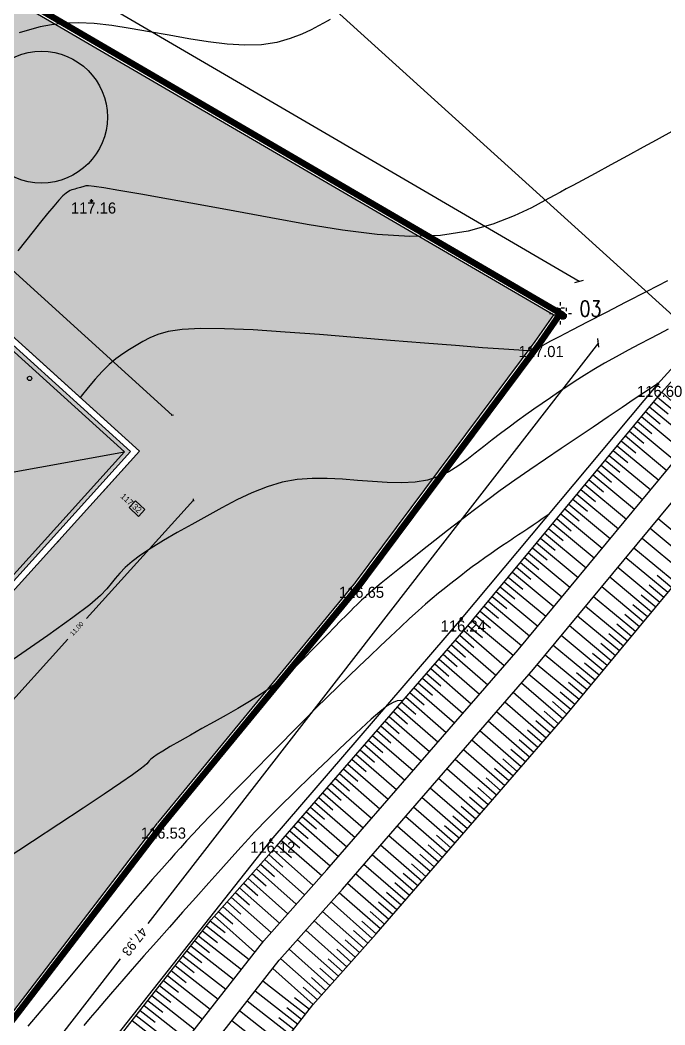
# Model space of a CAD drawing. Extents: x -85466713 to -87592, y -94413748 to -55832.
# Drawn here: x -87652.06 to -87631.64, y -65459.29 to -65427.5 of the extents above; entities that cross this region are included whole.
import ezdxf
from ezdxf.enums import TextEntityAlignment as Align

# ---------------------------------------------------------------- set-up
doc = ezdxf.new("R2010")
doc.units = 0
doc.header["$MEASUREMENT"] = 0
doc.header["$PDMODE"] = 34
doc.header["$PDSIZE"] = 0.05
doc.linetypes.add('ACAD_ISO04W100', pattern=[30, 24, -3, 0, -3])
doc.linetypes.add('DASHED', pattern=[70, 50, -20])
for name, color, linetype in [('0_coordinates', 1, 'Continuous'), ('0_PROP.aux.cotas', 30, 'Continuous'), ('0_PROP.corte', 10, 'Continuous'), ('0_PROP.trama', 251, 'Continuous'), ('0_PROP.vista1', 251, 'Continuous'), ('0_PROP.vista4', 140, 'Continuous'), ('0_PROPfinal', 4, 'Continuous'), ('0_tramas piso0', 7, 'Continuous'), ('CV', 8, 'Continuous'), ('CVD', 6, 'Continuous'), ('LEVTP_BERMA', 6, 'Continuous'), ('LEVTP_MURO', 1, 'Continuous'), ('LEVTP_RIBEIRA', 8, 'Continuous'), ('POINTS', 2, 'Continuous'), ('Z', 1, 'Continuous')]:
    doc.layers.add(name, color=color, linetype=linetype)
doc.layers.add('0_folha', color=7, linetype='Continuous', lineweight=9)
doc.layers.add('0_Limites_Terreno', color=30, linetype='DASHED', lineweight=35)
doc.styles.add('coordinates', font='romans', dxfattribs={"width": 0.8})
doc.styles.add('creativespace', font='GOTHIC.TTF')
doc.dimstyles.new('creativespace', dxfattribs={"dimtxt": 0.15, "dimasz": 0.05, "dimexe": 0.05, "dimexo": 0.05, "dimgap": 0.2, "dimtad": 0, "dimtoh": 1, "dimzin": 1, "dimtxsty": 'creativespace', "dimblk": 'OBLIQUE', "dimcen": 0, "dimclrd": 251, "dimclre": 256, "dimclrt": 30, "dimazin": 3, "dimtfac": 1, "dimtmove": 0, "dimatfit": 3, "dimldrblk": 'OBLIQUE', "dimfxl": 1, "dimlwd": -1, "dimlwe": -1, "dimarcsym": 0})

# ---------------------------------------------------------------- blocks, each defined once
blk = doc.blocks.new('_Oblique')
at = {"color": 0, "linetype": 'ByBlock', "lineweight": -2}
blk.add_line((-0.5, -0.5), (0.5, 0.5), dxfattribs=at)
blk = doc.blocks.new('*D232')
at = {"layer": '0_PROP.aux.cotas', "color": 251, "transparency": 16777216}
for p, q in [((-87660.213, -65428.253), (-87654.054, -65433.828)), ((-87647.238, -65439.995), (-87653.398, -65434.421))]:
    blk.add_line(p, q, dxfattribs=at)
at = {"layer": 'DEFPOINTS', "color": 0, "transparency": 16777216}
for p in [(-87660.213, -65428.253), (-87647.238, -65439.995), (-87647.238, -65439.995)]:
    blk.add_point(p, dxfattribs=at)
at = {"layer": '0_PROP.aux.cotas', "color": 251, "transparency": 16777216, "xscale": 0.05, "yscale": 0.05, "zscale": 0.05}
for p, rotation in [((-87660.213, -65428.253), 137.856957847918), ((-87647.238, -65439.995), 317.856957847918)]:
    blk.add_blockref('_Oblique', p, dxfattribs=dict(at, rotation=rotation))
at = {"layer": '0_PROP.aux.cotas', "color": 30, "transparency": 16777216, "insert": (-87653.726, -65434.124), "char_height": 0.15, "attachment_point": 5, "rotation": 317.857, "style": 'creativespace'}
blk.add_mtext('17,50', dxfattribs=at)
blk = doc.blocks.new('*D234')
at = {"layer": '0_PROP.aux.cotas', "color": 251, "transparency": 16777216}
for p, q in [((-87646.562, -65442.685), (-87649.956, -65446.435)), ((-87653.942, -65450.84), (-87650.549, -65447.091))]:
    blk.add_line(p, q, dxfattribs=at)
at = {"layer": 'DEFPOINTS', "color": 0, "transparency": 16777216}
for p in [(-87646.562, -65442.685), (-87653.942, -65450.84), (-87653.942, -65450.84)]:
    blk.add_point(p, dxfattribs=at)
at = {"layer": '0_PROP.aux.cotas', "color": 251, "transparency": 16777216, "xscale": 0.05, "yscale": 0.05, "zscale": 0.05}
for p, rotation in [((-87646.562, -65442.685), 47.85695784791795), ((-87653.942, -65450.84), 227.856957847918)]:
    blk.add_blockref('_Oblique', p, dxfattribs=dict(at, rotation=rotation))
at = {"layer": '0_PROP.aux.cotas', "color": 30, "transparency": 16777216, "insert": (-87650.252, -65446.763), "char_height": 0.15, "attachment_point": 5, "rotation": 47.857, "style": 'creativespace'}
blk.add_mtext('11,00', dxfattribs=at)
blk = doc.blocks.new('mk_02')
at = {"linetype": 'ACAD_ISO04W100', "ltscale": 0.001}
for points in [[(-0.25, 0.25), (0, 0.25), (0, 0), (-0.25, 0)], [(0.25, -0.25), (0, -0.25), (0, 0), (0.25, 0)]]:
    blk.add_hatch(color=9, dxfattribs=at).paths.add_polyline_path(points)
for p, q in [((0, -0.5), (0, 0.5)), ((-0.5, 0), (0.5, 0)), ((-0.25, 0.25), (0.25, 0.25)), ((-0.25, 0.25), (-0.25, -0.25)), ((0.25, 0.25), (0.25, -0.25)), ((-0.25, -0.25), (0.25, -0.25))]:
    blk.add_line(p, q, dxfattribs=at)
blk = doc.blocks.new('*D250')
at = {"layer": '0_PROP.aux.cotas', "transparency": 16777216}
for p, q in [((-87665.446, -65417.583), (-87665.446, -65417.583)), ((-87634.334, -65435.726), (-87634.334, -65435.726))]:
    blk.add_line(p, q, dxfattribs=at)
at = {"layer": '0_PROP.aux.cotas', "color": 251, "transparency": 16777216}
for p, q in [((-87665.471, -65417.626), (-87650.525, -65426.342)), ((-87634.359, -65435.769), (-87649.305, -65427.053))]:
    blk.add_line(p, q, dxfattribs=at)
at = {"layer": 'DEFPOINTS', "color": 0, "transparency": 16777216}
for p in [(-87665.471, -65417.626), (-87665.471, -65417.626), (-87634.359, -65435.769)]:
    blk.add_point(p, dxfattribs=at)
at = {"layer": '0_PROP.aux.cotas', "color": 251, "transparency": 16777216, "xscale": 0.2, "yscale": 0.2, "zscale": 0.2}
for p, rotation in [((-87665.471, -65417.626), 149.751975437865), ((-87634.359, -65435.769), 329.751975437865)]:
    blk.add_blockref('_Oblique', p, dxfattribs=dict(at, rotation=rotation))
at = {"layer": '0_PROP.aux.cotas', "color": 30, "transparency": 16777216, "insert": (-87649.915, -65426.697), "char_height": 0.3, "attachment_point": 5, "rotation": 329.752, "style": 'creativespace'}
blk.add_mtext('36,02', dxfattribs=at)
blk = doc.blocks.new('*D251')
at = {"layer": '0_PROP.aux.cotas', "color": 251, "transparency": 16777216}
for p, q in [((-87633.751, -65437.71), (-87648.015, -65456.081)), ((-87663.146, -65475.57), (-87648.882, -65457.199))]:
    blk.add_line(p, q, dxfattribs=at)
at = {"layer": '0_PROP.aux.cotas', "transparency": 16777216}
for p, q in [((-87633.791, -65437.679), (-87633.791, -65437.679)), ((-87663.185, -65475.54), (-87663.185, -65475.54))]:
    blk.add_line(p, q, dxfattribs=at)
at = {"layer": 'DEFPOINTS', "color": 0, "transparency": 16777216}
for p in [(-87633.751, -65437.71), (-87663.146, -65475.57), (-87663.146, -65475.57)]:
    blk.add_point(p, dxfattribs=at)
at = {"layer": '0_PROP.aux.cotas', "color": 251, "transparency": 16777216, "xscale": 0.2, "yscale": 0.2, "zscale": 0.2}
for p, rotation in [((-87633.751, -65437.71), 52.17424457483147), ((-87663.146, -65475.57), 232.1742445748315)]:
    blk.add_blockref('_Oblique', p, dxfattribs=dict(at, rotation=rotation))
at = {"layer": '0_PROP.aux.cotas', "color": 30, "transparency": 16777216, "insert": (-87648.449, -65456.64), "char_height": 0.3, "attachment_point": 5, "rotation": 232.1742, "style": 'creativespace'}
blk.add_mtext('47,93', dxfattribs=at)

msp = doc.modelspace()

# ---------------------------------------------------------------- hatches: boundary and pattern name
at = {"layer": '0_PROP.trama', "linetype": 'Continuous', "transparency": 33554503}
h = msp.add_hatch(dxfattribs=at)
h.set_pattern_fill('ANSI36', scale=0.2, angle=90)
h.set_pattern_definition([(92.856958, (-87926.334145, -65715.086383), (-0.0271495435, 0.0424495558), [0.0625, -0.0125, 0, -0.0125])])
h.paths.add_polyline_path([(-87648.58, -65441.132), (-87651.387, -65438.592), (-87654.146, -65440.079), (-87653.809, -65440.384), (-87654.681, -65441.348), (-87655.645, -65440.475), (-87654.773, -65439.511), (-87654.146, -65440.079), (-87651.387, -65438.592), (-87661.235, -65429.68), (-87666.67, -65435.686), (-87658.969, -65442.654), (-87657.619, -65442.727), (-87657.654, -65442.695), (-87656.782, -65441.731), (-87655.818, -65442.604), (-87656.69, -65443.567), (-87657.619, -65442.727), (-87658.969, -65442.654), (-87658.677, -65442.919), (-87660.354, -65444.772), (-87655.668, -65449.012)])
at = {"layer": '0_tramas piso0', "transparency": 33554536}
h = msp.add_hatch(color=55, dxfattribs=at)
h.dxf.hatch_style = 1
edge = h.paths.add_edge_path()
edge.add_line((-87647.703, -65452.904), (-87641.435, -65445.289))
edge.add_line((-87641.435, -65445.289), (-87635.749, -65437.671))
edge.add_line((-87635.749, -65437.671), (-87635.164, -65436.828))
edge.add_line((-87635.164, -65436.828), (-87666.137, -65418.767))
edge.add_line((-87666.137, -65418.767), (-87690.568, -65450.601))
edge.add_line((-87690.568, -65450.601), (-87685.867, -65455.928))
edge.add_line((-87685.867, -65455.928), (-87669.97, -65439.036))
edge.add_line((-87669.97, -65439.036), (-87661.249, -65429.398))
edge.add_line((-87661.249, -65429.398), (-87648.274, -65441.14))
edge.add_line((-87648.274, -65441.14), (-87655.653, -65449.295))
edge.add_line((-87655.653, -65449.295), (-87654.986, -65449.899))
edge.add_line((-87654.986, -65449.899), (-87656.328, -65451.381))
edge.add_line((-87656.328, -65451.381), (-87662.089, -65446.168))
edge.add_line((-87662.089, -65446.168), (-87676.574, -65465.648))
edge.add_arc((-87584.219, -65367.109), 135.054, 226.8557, 232.95013)
edge.add_line((-87665.591, -65474.896), (-87664.429, -65474.511))
edge.add_line((-87664.429, -65474.511), (-87662.084, -65471.827))
edge.add_line((-87662.084, -65471.827), (-87658.074, -65467.226))
edge.add_line((-87658.074, -65467.226), (-87653.499, -65460.459))
edge.add_line((-87653.499, -65460.459), (-87647.703, -65452.904))
edge = h.paths.add_edge_path(flags=17)
edge.add_line((-87663.017, -65445.329), (-87667.282, -65441.469))
edge.add_line((-87667.282, -65441.469), (-87683.541, -65458.563))
edge.add_line((-87683.541, -65458.563), (-87682.435, -65459.817))
edge.add_arc((-87583.44, -65366.282), 136.194, 223.37562, 223.84064)
edge.add_arc((-87574.984, -65357.873), 148.118, 223.92113, 225.75822)
edge.add_line((-87678.324, -65463.985), (-87663.017, -65445.329))

# ---------------------------------------------------------------- linework, layer by layer
at = {"layer": '0_folha'}
msp.add_line((-87592.431, -65472.11), (-87669.723, -65402.165), dxfattribs=at)
at = {"layer": '0_Limites_Terreno', "ltscale": 0.02, "const_width": 0.2, "flags": 128}
msp.add_lwpolyline([(-87647.584, -65452.996), (-87641.315, -65445.379), (-87635.629, -65437.761), (-87634.949, -65436.78), (-87666.061, -65418.638), (-87690.688, -65450.759), (-87691.578, -65451.874), (-87687.085, -65456.837), (-87685.113, -65459.47), (-87682.126, -65462.883), (-87679.652, -65465.174), (-87677.273, -65467.098), (-87672.38, -65470.618), (-87666.894, -65474.203), (-87665.591, -65475.054), (-87664.343, -65474.641), (-87661.971, -65471.926), (-87657.961, -65467.325), (-87653.375, -65460.543)], close=True, dxfattribs=at)
at = {"layer": '0_PROP.aux.cotas'}
msp.add_lwpolyline([(-87648.403, -65442.707), (-87648.601, -65442.926), (-87648.303, -65443.201), (-87648.106, -65442.983)], close=True, dxfattribs=at)
at = {"layer": '0_PROP.corte', "linetype": 'Continuous'}
for p, q in [((-87641.315, -65445.379), (-87635.629, -65437.761)), ((-87647.7, -65452.9), (-87641.431, -65445.283)), ((-87647.584, -65452.996), (-87641.315, -65445.379)), ((-87653.494, -65460.451), (-87647.703, -65452.904)), ((-87653.375, -65460.543), (-87647.584, -65452.996))]:
    msp.add_line(p, q, dxfattribs=at)
at = {"layer": '0_PROP.corte'}
for points in [[(-87649.441, -65442.43), (-87648.274, -65441.14), (-87651.899, -65437.859)], [(-87650.874, -65444.014), (-87650.78, -65443.91)]]:
    msp.add_lwpolyline(points, dxfattribs=at)
at = {"layer": '0_PROP.vista1', "linetype": 'Continuous'}
msp.add_lwpolyline([(-87661.249, -65429.398), (-87648.274, -65441.14), (-87655.653, -65449.295), (-87660.636, -65444.786), (-87658.959, -65442.933), (-87666.952, -65435.7), (-87661.249, -65429.398)], dxfattribs=at)
at = {"layer": '0_PROP.vista4', "linetype": 'Continuous'}
for points in [[(-87661.235, -65429.68), (-87648.556, -65441.154), (-87655.668, -65449.012), (-87660.354, -65444.772), (-87658.677, -65442.919), (-87666.67, -65435.686)], [(-87661.225, -65429.877), (-87648.753, -65441.163), (-87655.677, -65448.816), (-87660.157, -65444.762), (-87658.48, -65442.909), (-87666.473, -65435.676)]]:
    msp.add_lwpolyline(points, close=True, dxfattribs=at)
msp.add_circle((-87651.756, -65438.836), 0.07, dxfattribs=at)
at = {"layer": '0_PROPfinal', "linetype": 'Continuous'}
msp.add_line((-87658.48, -65442.909), (-87648.753, -65441.163), dxfattribs=at)
at = {"layer": 'CV', "linetype": 'Continuous'}
for points in [[(-87642.243, -65427.483, 0), (-87642.34, -65427.536, 0), (-87642.453, -65427.597, 0), (-87642.612, -65427.683, 0), (-87642.612, -65427.683, 0), (-87642.841, -65427.805, 0), (-87643.141, -65427.947, 0), (-87643.507, -65428.088, 0), (-87643.932, -65428.208, 0), (-87644.411, -65428.283, 0), (-87644.411, -65428.283, 0), (-87644.938, -65428.3, 0), (-87645.504, -65428.266, 0), (-87646.098, -65428.192, 0), (-87646.711, -65428.093, 0), (-87647.335, -65427.981, 0), (-87647.335, -65427.981, 0), (-87647.957, -65427.868, 0), (-87648.568, -65427.763, 0), (-87649.155, -65427.676, 0), (-87649.706, -65427.614, 0), (-87650.21, -65427.587, 0), (-87650.21, -65427.587, 0), (-87650.657, -65427.6, 0), (-87651.057, -65427.647, 0), (-87651.421, -65427.72, 0), (-87651.761, -65427.81, 0), (-87652.089, -65427.908, 0)], [(-87631.331, -65430.977, 0), (-87631.918, -65431.297, 0), (-87632.332, -65431.522, 0), (-87632.83, -65431.793, 0), (-87633.356, -65432.079, 0), (-87633.854, -65432.35, 0), (-87634.268, -65432.574, 0), (-87634.268, -65432.574, 0), (-87634.559, -65432.733, 0), (-87634.766, -65432.845, 0), (-87634.944, -65432.942, 0), (-87635.151, -65433.055, 0), (-87635.442, -65433.213, 0), (-87635.442, -65433.213, 0), (-87635.863, -65433.437, 0), (-87636.415, -65433.698, 0), (-87637.087, -65433.957, 0), (-87637.868, -65434.176, 0), (-87638.748, -65434.316, 0), (-87638.748, -65434.316, 0), (-87639.715, -65434.347, 0), (-87640.754, -65434.283, 0), (-87641.845, -65434.148, 0), (-87642.972, -65433.966, 0), (-87644.117, -65433.759, 0), (-87644.117, -65433.759, 0), (-87645.257, -65433.551, 0), (-87646.353, -65433.351, 0), (-87647.359, -65433.168, 0), (-87648.231, -65433.012, 0), (-87648.925, -65432.892, 0), (-87648.925, -65432.892, 0), (-87649.41, -65432.812, 0), (-87649.716, -65432.767, 0), (-87649.889, -65432.749, 0), (-87649.972, -65432.748, 0), (-87650.011, -65432.756, 0), (-87650.011, -65432.756, 0), (-87650.042, -65432.766, 0), (-87650.074, -65432.775, 0), (-87650.107, -65432.786, 0), (-87650.143, -65432.796, 0), (-87650.182, -65432.808, 0), (-87650.182, -65432.808, 0), (-87650.224, -65432.82, 0), (-87650.27, -65432.834, 0), (-87650.318, -65432.848, 0), (-87650.367, -65432.862, 0), (-87650.417, -65432.876, 0), (-87650.417, -65432.876, 0), (-87650.469, -65432.893, 0), (-87650.528, -65432.921, 0), (-87650.602, -65432.973, 0), (-87650.7, -65433.06, 0), (-87650.829, -65433.194, 0), (-87650.829, -65433.194, 0), (-87650.993, -65433.383, 0), (-87651.188, -65433.619, 0), (-87651.406, -65433.891, 0), (-87651.64, -65434.186, 0), (-87651.881, -65434.492, 0), (-87651.881, -65434.492, 0), (-87652.125, -65434.801, 0)], [(-87631.543, -65437.284, 0), (-87631.673, -65437.352, 0), (-87631.857, -65437.447, 0), (-87631.857, -65437.447, 0), (-87632.12, -65437.583, 0), (-87632.446, -65437.754, 0), (-87632.811, -65437.948, 0), (-87633.19, -65438.153, 0), (-87633.556, -65438.359, 0), (-87633.556, -65438.359, 0), (-87633.891, -65438.556, 0), (-87634.197, -65438.744, 0), (-87634.48, -65438.926, 0), (-87634.748, -65439.103, 0), (-87635.009, -65439.277, 0), (-87635.009, -65439.277, 0), (-87635.268, -65439.452, 0), (-87635.528, -65439.628, 0), (-87635.789, -65439.807, 0), (-87636.051, -65439.991, 0), (-87636.314, -65440.18, 0), (-87636.314, -65440.18, 0), (-87636.578, -65440.376, 0), (-87636.844, -65440.578, 0), (-87637.111, -65440.785, 0), (-87637.379, -65440.994, 0), (-87637.647, -65441.205, 0), (-87637.647, -65441.205, 0), (-87637.916, -65441.414, 0), (-87638.194, -65441.614, 0), (-87638.489, -65441.793, 0), (-87638.809, -65441.943, 0), (-87639.162, -65442.052, 0), (-87639.162, -65442.052, 0), (-87639.554, -65442.115, 0), (-87639.98, -65442.138, 0), (-87640.431, -65442.13, 0), (-87640.899, -65442.103, 0), (-87641.375, -65442.066, 0), (-87641.375, -65442.066, 0), (-87641.852, -65442.029, 0), (-87642.33, -65442.004, 0), (-87642.807, -65442.004, 0), (-87643.284, -65442.04, 0), (-87643.762, -65442.124, 0), (-87643.762, -65442.124, 0), (-87644.239, -65442.265, 0), (-87644.716, -65442.455, 0), (-87645.193, -65442.681, 0), (-87645.671, -65442.931, 0), (-87646.148, -65443.193, 0), (-87646.148, -65443.193, 0), (-87646.622, -65443.457, 0), (-87647.083, -65443.717, 0), (-87647.516, -65443.968, 0), (-87647.907, -65444.207, 0), (-87648.242, -65444.43, 0), (-87648.242, -65444.43, 0), (-87648.512, -65444.634, 0), (-87648.726, -65444.822, 0), (-87648.898, -65444.998, 0), (-87649.042, -65445.165, 0), (-87649.172, -65445.328, 0), (-87649.172, -65445.328, 0), (-87649.311, -65445.498, 0), (-87649.515, -65445.707, 0), (-87649.85, -65445.996, 0), (-87650.383, -65446.405, 0), (-87651.178, -65446.973, 0), (-87651.178, -65446.973, 0), (-87652.279, -65447.729, 0)], [(-87631.845, -65438.989, 0), (-87631.849, -65438.991, 0), (-87631.852, -65438.992, 0), (-87631.856, -65438.994, 0), (-87631.86, -65438.996, 0), (-87631.863, -65438.998, 0), (-87631.866, -65439, 0), (-87631.866, -65439, 0), (-87631.868, -65439.001, 0), (-87631.87, -65439.001, 0), (-87631.871, -65439.002, 0), (-87631.873, -65439.003, 0), (-87631.875, -65439.004, 0), (-87631.875, -65439.004, 0), (-87631.881, -65439.008, 0), (-87631.908, -65439.025, 0), (-87631.976, -65439.07, 0), (-87632.104, -65439.156, 0), (-87632.313, -65439.296, 0), (-87632.313, -65439.296, 0), (-87632.615, -65439.498, 0), (-87632.996, -65439.754, 0), (-87633.438, -65440.051, 0), (-87633.92, -65440.375, 0), (-87634.422, -65440.712, 0), (-87634.422, -65440.712, 0), (-87634.926, -65441.051, 0), (-87635.426, -65441.389, 0), (-87635.918, -65441.725, 0), (-87636.396, -65442.057, 0), (-87636.856, -65442.385, 0), (-87636.856, -65442.385, 0), (-87637.295, -65442.708, 0), (-87637.717, -65443.026, 0), (-87638.126, -65443.34, 0), (-87638.526, -65443.652, 0), (-87638.922, -65443.963, 0), (-87638.922, -65443.963, 0), (-87639.314, -65444.273, 0), (-87639.694, -65444.572, 0), (-87640.047, -65444.852, 0), (-87640.362, -65445.103, 0), (-87640.625, -65445.315, 0), (-87640.625, -65445.315, 0), (-87640.827, -65445.481, 0), (-87640.977, -65445.608, 0), (-87641.088, -65445.706, 0), (-87641.174, -65445.784, 0), (-87641.246, -65445.853, 0), (-87641.246, -65445.853, 0), (-87641.317, -65445.921, 0), (-87641.395, -65445.996, 0), (-87641.487, -65446.086, 0), (-87641.599, -65446.197, 0), (-87641.738, -65446.336, 0), (-87641.738, -65446.336, 0), (-87641.91, -65446.509, 0), (-87642.108, -65446.711, 0), (-87642.327, -65446.934, 0), (-87642.56, -65447.171, 0), (-87642.799, -65447.415, 0), (-87642.799, -65447.415, 0), (-87643.04, -65447.661, 0), (-87643.288, -65447.905, 0), (-87643.546, -65448.146, 0), (-87643.822, -65448.383, 0), (-87644.12, -65448.615, 0), (-87644.12, -65448.615, 0), (-87644.446, -65448.841, 0), (-87644.794, -65449.062, 0), (-87645.159, -65449.278, 0), (-87645.535, -65449.492, 0), (-87645.917, -65449.705, 0), (-87645.917, -65449.705, 0), (-87646.298, -65449.916, 0), (-87646.665, -65450.12, 0), (-87647.004, -65450.311, 0), (-87647.301, -65450.482, 0), (-87647.542, -65450.625, 0), (-87647.542, -65450.625, 0), (-87647.718, -65450.737, 0), (-87647.838, -65450.822, 0), (-87647.916, -65450.886, 0), (-87647.965, -65450.936, 0), (-87648.001, -65450.98, 0), (-87648.001, -65450.98, 0), (-87648.041, -65451.027, 0), (-87648.113, -65451.094, 0), (-87648.253, -65451.204, 0), (-87648.493, -65451.377, 0), (-87648.868, -65451.636, 0), (-87648.868, -65451.636, 0), (-87649.399, -65451.993, 0), (-87650.064, -65452.435, 0), (-87650.83, -65452.94, 0), (-87651.663, -65453.488, 0), (-87652.529, -65454.057, 0)], [(-87635.338, -65443.157, 0), (-87635.526, -65443.283, 0), (-87635.658, -65443.371, 0), (-87635.817, -65443.478, 0), (-87635.985, -65443.591, 0), (-87636.144, -65443.698, 0), (-87636.276, -65443.787, 0), (-87636.276, -65443.787, 0), (-87636.369, -65443.849, 0), (-87636.435, -65443.894, 0), (-87636.492, -65443.932, 0), (-87636.558, -65443.976, 0), (-87636.651, -65444.039, 0), (-87636.651, -65444.039, 0), (-87636.784, -65444.128, 0), (-87636.952, -65444.242, 0), (-87637.142, -65444.372, 0), (-87637.344, -65444.512, 0), (-87637.546, -65444.657, 0), (-87637.546, -65444.657, 0), (-87637.741, -65444.799, 0), (-87637.927, -65444.94, 0), (-87638.107, -65445.078, 0), (-87638.284, -65445.216, 0), (-87638.458, -65445.353, 0), (-87638.458, -65445.353, 0), (-87638.632, -65445.491, 0), (-87638.814, -65445.636, 0), (-87639.007, -65445.796, 0), (-87639.22, -65445.977, 0), (-87639.458, -65446.187, 0), (-87639.458, -65446.187, 0), (-87639.726, -65446.431, 0), (-87640.019, -65446.704, 0), (-87640.332, -65446.999, 0), (-87640.656, -65447.308, 0), (-87640.988, -65447.624, 0), (-87640.988, -65447.624, 0), (-87641.32, -65447.942, 0), (-87641.655, -65448.263, 0), (-87641.994, -65448.59, 0), (-87642.339, -65448.926, 0), (-87642.692, -65449.274, 0), (-87642.692, -65449.274, 0), (-87643.056, -65449.636, 0), (-87643.427, -65450.01, 0), (-87643.805, -65450.393, 0), (-87644.187, -65450.782, 0), (-87644.571, -65451.174, 0), (-87644.571, -65451.174, 0), (-87644.954, -65451.565, 0), (-87645.329, -65451.948, 0), (-87645.685, -65452.315, 0), (-87646.016, -65452.656, 0), (-87646.311, -65452.964, 0), (-87646.311, -65452.964, 0), (-87646.566, -65453.234, 0), (-87646.785, -65453.471, 0), (-87646.978, -65453.683, 0), (-87647.153, -65453.878, 0), (-87647.32, -65454.065, 0), (-87647.32, -65454.065, 0), (-87647.487, -65454.253, 0), (-87647.667, -65454.455, 0), (-87647.87, -65454.687, 0), (-87648.11, -65454.964, 0), (-87648.398, -65455.3, 0), (-87648.398, -65455.3, 0), (-87648.742, -65455.704, 0), (-87649.135, -65456.167, 0), (-87649.565, -65456.675, 0), (-87650.018, -65457.212, 0), (-87650.484, -65457.764, 0), (-87650.484, -65457.764, 0), (-87650.948, -65458.315, 0), (-87651.395, -65458.845, 0), (-87651.807, -65459.332, 0)], [(-87639.952, -65449.047, 0), (-87639.961, -65449.042, 0), (-87640.024, -65449.027, 0), (-87640.117, -65449.037, 0), (-87640.25, -65449.088, 0), (-87640.431, -65449.199, 0), (-87640.431, -65449.199, 0), (-87640.666, -65449.38, 0), (-87640.946, -65449.621, 0), (-87641.261, -65449.909, 0), (-87641.598, -65450.226, 0), (-87641.947, -65450.559, 0), (-87641.947, -65450.559, 0), (-87642.296, -65450.892, 0), (-87642.636, -65451.217, 0), (-87642.956, -65451.524, 0), (-87643.247, -65451.804, 0), (-87643.5, -65452.048, 0), (-87643.5, -65452.048, 0), (-87643.708, -65452.251, 0), (-87643.877, -65452.418, 0), (-87644.018, -65452.559, 0), (-87644.139, -65452.682, 0), (-87644.25, -65452.795, 0), (-87644.25, -65452.795, 0), (-87644.362, -65452.91, 0), (-87644.487, -65453.039, 0), (-87644.636, -65453.197, 0), (-87644.823, -65453.398, 0), (-87645.06, -65453.658, 0), (-87645.06, -65453.658, 0), (-87645.355, -65453.984, 0), (-87645.7, -65454.369, 0), (-87646.082, -65454.797, 0), (-87646.49, -65455.254, 0), (-87646.91, -65455.725, 0), (-87646.91, -65455.725, 0), (-87647.33, -65456.198, 0), (-87647.742, -65456.661, 0), (-87648.136, -65457.105, 0), (-87648.505, -65457.522, 0), (-87648.838, -65457.901, 0), (-87648.838, -65457.901, 0), (-87649.131, -65458.238, 0), (-87649.389, -65458.537, 0), (-87649.621, -65458.809, 0), (-87649.835, -65459.062, 0), (-87650.041, -65459.306, 0)]]:
    msp.add_polyline3d(points, dxfattribs=at)
at = {"layer": 'CVD', "linetype": 'Continuous'}
msp.add_polyline3d([(-87631.562, -65435.747, 0), (-87632.22, -65436.087, 0), (-87632.22, -65436.087, 0), (-87632.877, -65436.426, 0), (-87633.508, -65436.753, 0), (-87634.087, -65437.052, 0), (-87634.588, -65437.312, 0), (-87634.986, -65437.519, 0), (-87634.986, -65437.519, 0), (-87635.264, -65437.663, 0), (-87635.437, -65437.755, 0), (-87635.533, -65437.806, 0), (-87635.577, -65437.831, 0), (-87635.596, -65437.843, 0), (-87635.596, -65437.843, 0), (-87635.61, -65437.852, 0), (-87635.624, -65437.862, 0), (-87635.638, -65437.871, 0), (-87635.652, -65437.881, 0), (-87635.666, -65437.891, 0), (-87635.666, -65437.891, 0), (-87635.68, -65437.902, 0), (-87635.694, -65437.913, 0), (-87635.709, -65437.924, 0), (-87635.723, -65437.935, 0), (-87635.738, -65437.947, 0), (-87635.738, -65437.947, 0), (-87635.76, -65437.957, 0), (-87635.826, -65437.964, 0), (-87635.982, -65437.962, 0), (-87636.271, -65437.948, 0), (-87636.739, -65437.917, 0), (-87636.739, -65437.917, 0), (-87637.415, -65437.867, 0), (-87638.269, -65437.801, 0), (-87639.257, -65437.722, 0), (-87640.334, -65437.635, 0), (-87641.456, -65437.543, 0), (-87641.456, -65437.543, 0), (-87642.579, -65437.453, 0), (-87643.666, -65437.37, 0), (-87644.679, -65437.305, 0), (-87645.582, -65437.265, 0), (-87646.339, -65437.258, 0), (-87646.339, -65437.258, 0), (-87646.925, -65437.291, 0), (-87647.364, -65437.357, 0), (-87647.693, -65437.448, 0), (-87647.949, -65437.557, 0), (-87648.168, -65437.673, 0), (-87648.168, -65437.673, 0), (-87648.381, -65437.792, 0), (-87648.594, -65437.918, 0), (-87648.808, -65438.057, 0), (-87649.023, -65438.216, 0), (-87649.24, -65438.401, 0), (-87649.24, -65438.401, 0), (-87649.458, -65438.616, 0), (-87649.678, -65438.858, 0), (-87649.899, -65439.12, 0), (-87650.12, -65439.395, 0), (-87650.154, -65439.438, 0)], dxfattribs=at)
at = {"layer": 'LEVTP_BERMA', "linetype": 'Continuous'}
for p, q in [((-87626.726, -65433.275), (-87631.875, -65439.022)), ((-87631.875, -65439.022), (-87638.093, -65446.445)), ((-87638.093, -65446.445), (-87644.122, -65453.444)), ((-87644.122, -65453.444), (-87649.697, -65460.501))]:
    msp.add_line(p, q, dxfattribs=at)
at = {"layer": 'LEVTP_MURO', "linetype": 'Continuous'}
for p, q in [((-87666.137, -65418.767), (-87635.164, -65436.828)), ((-87666.061, -65418.638), (-87634.949, -65436.78)), ((-87635.749, -65437.671), (-87635.164, -65436.828)), ((-87635.629, -65437.761), (-87634.949, -65436.78)), ((-87641.435, -65445.289), (-87635.749, -65437.671))]:
    msp.add_line(p, q, dxfattribs=at)
msp.add_circle((-87651.378, -65430.571, 117.582), 2.085, dxfattribs=at)
at = {"layer": 'LEVTP_RIBEIRA', "color": 1, "linetype": 'Continuous'}
for points in [[(-87649.614, -65460.562), (-87646.01, -65455.964), (-87643.94, -65453.635), (-87637.936, -65446.728), (-87631.756, -65439.283), (-87626.454, -65433.408)], [(-87646.23, -65463.053), (-87642.784, -65458.657), (-87640.785, -65456.407), (-87634.735, -65449.447), (-87628.579, -65442.032), (-87623.336, -65436.221)]]:
    msp.add_lwpolyline(points, dxfattribs=at)
at = {"layer": 'LEVTP_RIBEIRA', "color": 120, "linetype": 'Continuous'}
for points in [[(-87648.226, -65461.584), (-87644.342, -65456.63), (-87642.343, -65454.38), (-87636.293, -65447.42), (-87630.137, -65440.005), (-87624.894, -65434.194)], [(-87647.61, -65462.037), (-87643.853, -65457.245), (-87641.854, -65454.995), (-87635.804, -65448.035), (-87629.648, -65440.62), (-87624.405, -65434.809)]]:
    msp.add_lwpolyline(points, dxfattribs=at)
at = {"layer": 'LEVTP_RIBEIRA', "linetype": 'Continuous'}
for points in [[(-87631.874, -65439.426), (-87630.561, -65440.516)], [(-87631.746, -65439.272), (-87631.302, -65439.673)], [(-87632.13, -65439.734), (-87630.817, -65440.824)], [(-87632.002, -65439.58), (-87631.542, -65439.961)], [(-87632.385, -65440.041), (-87631.072, -65441.131)], [(-87632.257, -65439.888), (-87631.798, -65440.269)], [(-87632.641, -65440.349), (-87631.328, -65441.439)], [(-87632.513, -65440.195), (-87632.053, -65440.577)], [(-87633.024, -65440.811), (-87632.564, -65441.192)], [(-87632.896, -65440.657), (-87631.583, -65441.747)], [(-87632.768, -65440.503), (-87632.309, -65440.885)], [(-87633.279, -65441.119), (-87632.82, -65441.5)], [(-87633.152, -65440.965), (-87631.839, -65442.055)], [(-87633.535, -65441.426), (-87633.075, -65441.808)], [(-87633.407, -65441.272), (-87632.094, -65442.362)], [(-87633.79, -65441.734), (-87633.331, -65442.116)], [(-87633.663, -65441.58), (-87632.35, -65442.67)], [(-87634.046, -65442.042), (-87633.586, -65442.423)], [(-87633.918, -65441.888), (-87632.605, -65442.978)], [(-87634.301, -65442.35), (-87633.842, -65442.731)], [(-87634.174, -65442.196), (-87632.861, -65443.286)], [(-87634.557, -65442.657), (-87634.097, -65443.039)], [(-87634.429, -65442.504), (-87633.116, -65443.593)], [(-87634.812, -65442.965), (-87634.353, -65443.347)], [(-87634.685, -65442.811), (-87633.372, -65443.901)], [(-87635.068, -65443.273), (-87634.608, -65443.654)], [(-87634.94, -65443.119), (-87633.627, -65444.209)], [(-87630.53, -65444.382), (-87631.857, -65443.281)], [(-87635.324, -65443.581), (-87634.864, -65443.962)], [(-87635.196, -65443.427), (-87633.883, -65444.517)], [(-87630.786, -65444.69), (-87632.112, -65443.589)], [(-87635.579, -65443.888), (-87635.119, -65444.27)], [(-87635.451, -65443.735), (-87634.138, -65444.825)], [(-87631.041, -65444.998), (-87632.368, -65443.897)], [(-87635.835, -65444.196), (-87635.375, -65444.578)], [(-87635.707, -65444.042), (-87634.394, -65445.132)], [(-87631.297, -65445.306), (-87632.623, -65444.204)], [(-87636.09, -65444.504), (-87635.63, -65444.885)], [(-87635.962, -65444.35), (-87634.649, -65445.44)], [(-87631.552, -65445.613), (-87632.879, -65444.512)], [(-87636.346, -65444.812), (-87635.886, -65445.193)], [(-87636.218, -65444.658), (-87634.905, -65445.748)], [(-87631.808, -65445.921), (-87633.134, -65444.82)], [(-87636.601, -65445.12), (-87636.141, -65445.501)], [(-87636.473, -65444.966), (-87635.16, -65446.056)], [(-87632.063, -65446.229), (-87633.39, -65445.128)], [(-87631.425, -65445.46), (-87631.889, -65445.074)], [(-87636.984, -65445.581), (-87635.671, -65446.671)], [(-87636.857, -65445.427), (-87636.397, -65445.809)], [(-87636.729, -65445.273), (-87635.416, -65446.363)], [(-87632.319, -65446.537), (-87633.645, -65445.435)], [(-87631.68, -65445.767), (-87632.144, -65445.382)], [(-87637.24, -65445.889), (-87635.927, -65446.979)], [(-87637.112, -65445.735), (-87636.652, -65446.117)], [(-87632.574, -65446.844), (-87633.901, -65445.743)], [(-87631.936, -65446.075), (-87632.4, -65445.69)], [(-87637.495, -65446.197), (-87636.182, -65447.287)], [(-87637.368, -65446.043), (-87636.908, -65446.424)], [(-87632.83, -65447.152), (-87634.156, -65446.051)], [(-87632.191, -65446.383), (-87632.655, -65445.997)], [(-87637.751, -65446.504), (-87636.442, -65447.591)], [(-87637.623, -65446.351), (-87637.164, -65446.732)], [(-87633.085, -65447.46), (-87634.412, -65446.359)], [(-87632.447, -65446.691), (-87632.911, -65446.305)], [(-87638.008, -65446.811), (-87636.73, -65447.922)], [(-87637.879, -65446.658), (-87637.422, -65447.038)], [(-87633.341, -65447.768), (-87634.667, -65446.666)], [(-87632.702, -65446.998), (-87633.166, -65446.613)], [(-87638.271, -65447.113), (-87636.992, -65448.224)], [(-87638.139, -65446.962), (-87637.692, -65447.351)], [(-87633.596, -65448.076), (-87634.923, -65446.974)], [(-87632.958, -65447.306), (-87633.422, -65446.921)], [(-87638.533, -65447.414), (-87637.254, -65448.526)], [(-87638.402, -65447.263), (-87637.954, -65447.652)], [(-87633.852, -65448.383), (-87635.178, -65447.282)], [(-87633.213, -65447.614), (-87633.677, -65447.228)], [(-87638.795, -65447.716), (-87637.517, -65448.828)], [(-87638.664, -65447.565), (-87638.217, -65447.954)], [(-87634.107, -65448.691), (-87635.434, -65447.59)], [(-87633.469, -65447.922), (-87633.933, -65447.536)], [(-87639.058, -65448.018), (-87637.779, -65449.13)], [(-87638.927, -65447.867), (-87638.479, -65448.256)], [(-87634.363, -65448.999), (-87635.689, -65447.897)], [(-87633.724, -65448.229), (-87634.188, -65447.844)], [(-87639.32, -65448.32), (-87638.042, -65449.432)], [(-87639.189, -65448.169), (-87638.742, -65448.558)], [(-87634.618, -65449.307), (-87635.949, -65448.202)], [(-87633.98, -65448.537), (-87634.444, -65448.152)], [(-87639.583, -65448.622), (-87638.304, -65449.733)], [(-87639.451, -65448.471), (-87639.004, -65448.86)], [(-87634.878, -65449.611), (-87636.185, -65448.474)], [(-87634.235, -65448.845), (-87634.699, -65448.459)], [(-87639.976, -65449.075), (-87639.529, -65449.464)], [(-87639.845, -65448.924), (-87638.566, -65450.035)], [(-87639.714, -65448.773), (-87639.266, -65449.162)], [(-87635.402, -65450.215), (-87636.71, -65449.078)], [(-87635.14, -65449.913), (-87636.448, -65448.776)], [(-87634.746, -65449.46), (-87635.204, -65449.062)], [(-87634.491, -65449.153), (-87634.955, -65448.767)], [(-87640.239, -65449.377), (-87639.791, -65449.766)], [(-87640.107, -65449.226), (-87638.829, -65450.337)], [(-87635.665, -65450.517), (-87636.973, -65449.38)], [(-87635.009, -65449.762), (-87635.467, -65449.364)], [(-87640.501, -65449.679), (-87640.054, -65450.068)], [(-87640.37, -65449.528), (-87639.091, -65450.639)], [(-87635.927, -65450.819), (-87637.235, -65449.682)], [(-87635.271, -65450.064), (-87635.729, -65449.666)], [(-87640.764, -65449.98), (-87640.316, -65450.369)], [(-87640.632, -65449.83), (-87639.354, -65450.941)], [(-87636.19, -65451.121), (-87637.498, -65449.984)], [(-87635.534, -65450.366), (-87635.991, -65449.968)], [(-87641.026, -65450.282), (-87640.578, -65450.671)], [(-87640.895, -65450.131), (-87639.616, -65451.243)], [(-87636.452, -65451.422), (-87637.76, -65450.286)], [(-87635.796, -65450.668), (-87636.254, -65450.27)], [(-87641.288, -65450.584), (-87640.841, -65450.973)], [(-87641.157, -65450.433), (-87639.879, -65451.545)], [(-87636.714, -65451.724), (-87638.022, -65450.588)], [(-87636.058, -65450.97), (-87636.516, -65450.572)], [(-87641.551, -65450.886), (-87641.103, -65451.275)], [(-87641.42, -65450.735), (-87640.141, -65451.847)], [(-87636.977, -65452.026), (-87638.285, -65450.889)], [(-87636.321, -65451.272), (-87636.779, -65450.874)], [(-87641.813, -65451.188), (-87641.366, -65451.577)], [(-87641.682, -65451.037), (-87640.403, -65452.149)], [(-87637.239, -65452.328), (-87638.547, -65451.191)], [(-87636.583, -65451.573), (-87637.041, -65451.176)], [(-87642.076, -65451.49), (-87641.628, -65451.879)], [(-87641.944, -65451.339), (-87640.666, -65452.45)], [(-87637.502, -65452.63), (-87638.81, -65451.493)], [(-87636.846, -65451.875), (-87637.303, -65451.477)], [(-87642.469, -65451.943), (-87641.191, -65453.054)], [(-87642.338, -65451.792), (-87641.891, -65452.181)], [(-87642.207, -65451.641), (-87640.928, -65452.752)], [(-87637.764, -65452.932), (-87639.072, -65451.795)], [(-87637.108, -65452.177), (-87637.566, -65451.779)], [(-87642.732, -65452.245), (-87641.453, -65453.356)], [(-87642.6, -65452.094), (-87642.153, -65452.483)], [(-87638.027, -65453.234), (-87639.334, -65452.097)], [(-87637.371, -65452.479), (-87637.828, -65452.081)], [(-87642.994, -65452.547), (-87641.715, -65453.658)], [(-87642.863, -65452.396), (-87642.415, -65452.785)], [(-87638.289, -65453.536), (-87639.597, -65452.399)], [(-87637.633, -65452.781), (-87638.091, -65452.383)], [(-87643.256, -65452.848), (-87641.978, -65453.96)], [(-87643.125, -65452.697), (-87642.678, -65453.087)], [(-87638.551, -65453.838), (-87639.859, -65452.701)], [(-87637.895, -65453.083), (-87638.353, -65452.685)], [(-87643.519, -65453.15), (-87642.24, -65454.262)], [(-87643.388, -65452.999), (-87642.94, -65453.388)], [(-87638.814, -65454.14), (-87640.122, -65453.003)], [(-87638.158, -65453.385), (-87638.616, -65452.987)], [(-87643.781, -65453.452), (-87642.505, -65454.562)], [(-87643.65, -65453.301), (-87643.203, -65453.69)], [(-87639.076, -65454.441), (-87640.384, -65453.305)], [(-87638.42, -65453.687), (-87638.878, -65453.289)], [(-87644.045, -65453.753), (-87642.783, -65454.875)], [(-87643.913, -65453.603), (-87643.466, -65453.991)], [(-87639.339, -65454.743), (-87640.647, -65453.606)], [(-87638.683, -65453.989), (-87639.14, -65453.591)], [(-87644.311, -65454.052), (-87643.048, -65455.174)], [(-87644.178, -65453.902), (-87643.736, -65454.295)], [(-87639.601, -65455.045), (-87640.909, -65453.908)], [(-87638.945, -65454.29), (-87639.403, -65453.893)], [(-87644.576, -65454.351), (-87643.314, -65455.473)], [(-87644.444, -65454.201), (-87644.002, -65454.594)], [(-87639.863, -65455.347), (-87641.171, -65454.21)], [(-87639.207, -65454.592), (-87639.665, -65454.194)], [(-87644.975, -65454.8), (-87644.533, -65455.192)], [(-87644.842, -65454.65), (-87643.58, -65455.772)], [(-87644.709, -65454.501), (-87644.267, -65454.893)], [(-87640.126, -65455.649), (-87641.434, -65454.512)], [(-87639.732, -65455.196), (-87640.19, -65454.798)], [(-87639.47, -65454.894), (-87639.928, -65454.496)], [(-87645.241, -65455.099), (-87644.799, -65455.491)], [(-87645.108, -65454.949), (-87643.845, -65456.071)], [(-87640.651, -65456.253), (-87641.96, -65455.115)], [(-87640.388, -65455.951), (-87641.696, -65454.814)], [(-87639.995, -65455.498), (-87640.452, -65455.1)], [(-87645.506, -65455.398), (-87645.064, -65455.79)], [(-87645.373, -65455.248), (-87644.111, -65456.37)], [(-87640.915, -65456.553), (-87642.213, -65455.4)], [(-87640.257, -65455.8), (-87640.715, -65455.402)], [(-87645.772, -65455.697), (-87645.326, -65456.093)], [(-87645.639, -65455.547), (-87644.374, -65456.671)], [(-87641.18, -65456.852), (-87642.479, -65455.699)], [(-87640.52, -65456.102), (-87640.977, -65455.704)], [(-87646.036, -65455.997), (-87645.561, -65456.369)], [(-87645.905, -65455.846), (-87644.622, -65456.986)], [(-87641.446, -65457.151), (-87642.744, -65455.998)], [(-87640.782, -65456.404), (-87641.241, -65456.005)], [(-87646.282, -65456.312), (-87645.808, -65456.684)], [(-87646.159, -65456.155), (-87644.803, -65457.218)], [(-87641.712, -65457.45), (-87643.01, -65456.297)], [(-87641.048, -65456.703), (-87641.502, -65456.299)], [(-87646.529, -65456.627), (-87646.055, -65456.999)], [(-87646.406, -65456.469), (-87645.05, -65457.533)], [(-87641.977, -65457.749), (-87643.276, -65456.596)], [(-87641.313, -65457.002), (-87641.768, -65456.598)], [(-87646.776, -65456.942), (-87646.301, -65457.314)], [(-87646.653, -65456.784), (-87645.296, -65457.847)], [(-87642.243, -65458.048), (-87643.541, -65456.895)], [(-87641.579, -65457.301), (-87642.033, -65456.897)], [(-87647.023, -65457.256), (-87646.548, -65457.629)], [(-87646.899, -65457.099), (-87645.543, -65458.162)], [(-87642.509, -65458.347), (-87643.807, -65457.194)], [(-87641.845, -65457.6), (-87642.299, -65457.196)], [(-87647.27, -65457.571), (-87646.795, -65457.943)], [(-87647.146, -65457.414), (-87645.79, -65458.477)], [(-87642.775, -65458.646), (-87644.058, -65457.506)], [(-87642.11, -65457.899), (-87642.565, -65457.495)], [(-87647.516, -65457.886), (-87647.042, -65458.258)], [(-87647.393, -65457.729), (-87646.037, -65458.792)], [(-87643.022, -65458.961), (-87644.37, -65457.904)], [(-87642.376, -65458.198), (-87642.83, -65457.794)], [(-87647.763, -65458.201), (-87647.288, -65458.573)], [(-87647.64, -65458.043), (-87646.284, -65459.107)], [(-87643.269, -65459.275), (-87644.616, -65458.219)], [(-87642.642, -65458.497), (-87643.094, -65458.095)], [(-87648.01, -65458.516), (-87647.535, -65458.888)], [(-87647.887, -65458.358), (-87646.53, -65459.421)], [(-87643.516, -65459.59), (-87644.863, -65458.534)], [(-87642.899, -65458.803), (-87643.37, -65458.433)], [(-87648.257, -65458.83), (-87647.782, -65459.203)], [(-87648.133, -65458.673), (-87646.777, -65459.736)], [(-87643.762, -65459.905), (-87645.11, -65458.849)], [(-87643.145, -65459.118), (-87643.617, -65458.748)], [(-87648.503, -65459.145), (-87648.029, -65459.517)], [(-87648.38, -65458.988), (-87647.024, -65460.051)], [(-87644.009, -65460.22), (-87645.357, -65459.163)], [(-87643.392, -65459.433), (-87643.864, -65459.063)]]:
    msp.add_lwpolyline(points, dxfattribs=at)
at = {"layer": 'POINTS'}
for p in [(-87649.797, -65433.221, 117.161), (-87635.629, -65437.761, 117.011), (-87631.875, -65439.022, 116.598), (-87641.315, -65445.379, 116.653), (-87638.093, -65446.445, 116.243), (-87647.584, -65452.996, 116.529), (-87644.122, -65453.444, 116.12)]:
    msp.add_point(p, dxfattribs=at)

# ---------------------------------------------------------------- block references
at = {"layer": '0_coordinates', "linetype": 'Continuous', "xscale": 0.7, "yscale": 0.7, "zscale": 0.7}
msp.add_blockref('mk_02', (-87634.949, -65436.78), dxfattribs=at)

# ---------------------------------------------------------------- texts
at = {"layer": '0_coordinates', "color": 3, "linetype": 'Continuous', "style": 'coordinates', "width": 0.8}
msp.add_text('03', height=0.5, dxfattribs=at).set_placement((-87634.343, -65436.878))
at = {"layer": '0_PROP.aux.cotas', "color": 255, "linetype": 'ByBlock', "insert": (-87648.541, -65442.784), "char_height": 0.19, "attachment_point": 5, "rotation": 317.857}
msp.add_mtext('{\\C256;117.32}', dxfattribs=at)
at = {"layer": 'Z'}
for s, p in [(' 117.16', (-87649.797, -65433.621, 117.161)), (' 117.01', (-87635.629, -65438.161, 117.011)), (' 116.60', (-87631.875, -65439.422, 116.598)), (' 116.65', (-87641.315, -65445.779, 116.653)), (' 116.24', (-87638.093, -65446.845, 116.243)), (' 116.53', (-87647.584, -65453.396, 116.529)), (' 116.12', (-87644.122, -65453.844, 116.12))]:
    msp.add_text(s, height=0.35, dxfattribs=at).set_placement(p, align=Align.CENTER)

# ---------------------------------------------------------------- dimensions: what is measured, and where the dimension line sits
at = {"layer": '0_PROP.aux.cotas'}
for base, p1, p2, angle, picture, middle in [((-87665.471, -65417.626), (-87634.359, -65435.769), (-87665.471, -65417.626), 329.752, '*D250', (-87649.915, -65426.697)), ((-87663.146, -65475.57), (-87633.751, -65437.71), (-87663.146, -65475.57), 52.1742, '*D251', (-87648.449, -65456.64))]:
    dim = msp.add_linear_dim(base=base, p1=p1, p2=p2, angle=angle, dimstyle='creativespace', override={"dimtxt": 0.3, "dimasz": 0.2}, dxfattribs=at)
    dim.commit()
    dim.dimension.update_dxf_attribs({"geometry": picture, "text_midpoint": middle})
dim = msp.add_linear_dim(base=(-87647.238, -65439.995), p1=(-87660.213, -65428.253), p2=(-87647.238, -65439.995), angle=317.857, dimstyle='creativespace', dxfattribs=at)
dim.commit()
dim.dimension.update_dxf_attribs({"geometry": '*D232', "text_midpoint": (-87653.726, -65434.124)})
dim = msp.add_aligned_dim(p1=(-87646.562, -65442.685), p2=(-87653.942, -65450.84), distance=0, dimstyle='creativespace', dxfattribs=at)
dim.commit()
dim.dimension.update_dxf_attribs({"geometry": '*D234', "text_midpoint": (-87650.252, -65446.763)})

doc.saveas('drawing.dxf')
